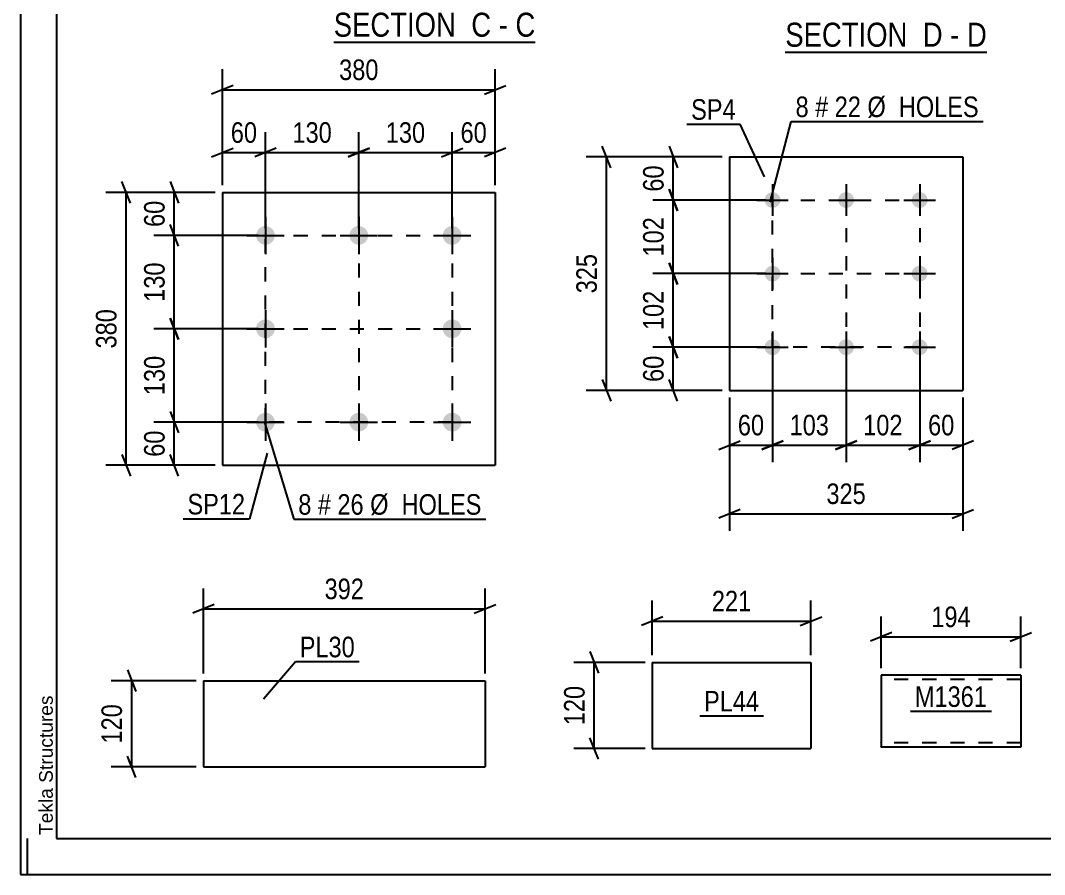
# Model space of a CAD drawing. Header units: millimetres. Extents: x 0 to 841, y 0 to 594.
# Drawn here: x 0 to 142.6, y 0 to 118.9 of the extents above; entities that cross this region are included whole.
import ezdxf

# ---------------------------------------------------------------- set-up
doc = ezdxf.new("R2010")
doc.units = ezdxf.units.MM
doc.linetypes.add('DXK_LINE_DOT2', pattern=[3.9198, 1.9599, -1.9599])
doc.styles.add('Arial', font='arial.ttf', dxfattribs={"height": 0.2})
doc.styles.add('Arial Narrow', font='ARIALN.TTF', dxfattribs={"height": 0.2})

# ---------------------------------------------------------------- blocks, each defined once
blk = doc.blocks.new('Unknown-404166541-1133 - 43006')
at = {"color": 5, "linetype": 'Continuous'}
for p, q in [((0, 594), (0, 0)), ((5, 589), (5, 5)), ((1, 0), (1, 5)), ((5, 5), (836, 5)), ((0, 0), (841, 0))]:
    blk.add_line(p, q, dxfattribs=at)
at = {"color": 174, "linetype": 'Continuous', "style": 'Arial'}
blk.add_text('Tekla Structures', height=1.9102, rotation=90, dxfattribs=at).set_placement((4.5, 5.5))
blk = doc.blocks.new('Unknown-404166541-13 - 2348')
at = {"color": 6, "linetype": 'Continuous'}
blk.add_line((43.64, 115.91), (71.71, 115.91), dxfattribs=at)
at = {"color": 0, "linetype": 'Continuous'}
for points in [[(61.75, 116.66), (61.75, 120.16), (43.64, 120.16), (43.64, 116.66)], [(65.57, 116.66), (65.57, 120.16), (62.8, 120.16), (62.8, 116.66)], [(67.9, 116.66), (67.9, 120.16), (66.62, 120.16), (66.62, 116.66)], [(71.71, 116.66), (71.71, 120.16), (68.95, 120.16), (68.95, 116.66)]]:
    blk.add_wipeout(points, dxfattribs=at)
at = {"color": 7, "linetype": 'Continuous', "style": 'Arial Narrow'}
for s, p in [('SECTION ', (43.64, 116.66)), ('C', (62.8, 116.66)), ('C', (68.95, 116.66)), ('-', (66.62, 116.66))]:
    blk.add_text(s, height=3.34, dxfattribs=at).set_placement(p)
blk = doc.blocks.new('Unknown-404166541-14 - 2135')
at = {"color": 6, "linetype": 'Continuous'}
blk.add_line((106.54, 114.52), (134.61, 114.52), dxfattribs=at)
at = {"color": 0, "linetype": 'Continuous'}
for points in [[(124.64, 115.27), (124.64, 118.77), (106.54, 118.77), (106.54, 115.27)], [(128.46, 115.27), (128.46, 118.77), (125.69, 118.77), (125.69, 115.27)], [(130.79, 115.27), (130.79, 118.77), (129.51, 118.77), (129.51, 115.27)], [(134.61, 115.27), (134.61, 118.77), (131.84, 118.77), (131.84, 115.27)]]:
    blk.add_wipeout(points, dxfattribs=at)
at = {"color": 7, "linetype": 'Continuous', "style": 'Arial Narrow'}
for s, p in [('SECTION ', (106.54, 115.27)), ('D', (125.69, 115.27)), ('D', (131.84, 115.27)), ('-', (129.51, 115.27))]:
    blk.add_text(s, height=3.34, dxfattribs=at).set_placement(p)
blk = doc.blocks.new('Part-404166541-52343 - 52342')
at = {"color": 2, "linetype": 'Continuous'}
for p, q in [((98.76, 99.92), (98.76, 67.42)), ((98.76, 99.92), (131.26, 99.92)), ((131.26, 99.92), (131.26, 67.42)), ((98.76, 67.42), (131.26, 67.42))]:
    blk.add_line(p, q, dxfattribs=at)
blk = doc.blocks.new('Bolt-404166541-52344 - 52342')
at = {"linetype": 'Continuous'}
for points in [[(104.76, 95.02, -1), (104.76, 92.82, -1)], [(115.01, 95.02, -1), (115.01, 92.82, -1)], [(125.26, 95.02, -1), (125.26, 92.82, -1)], [(104.76, 84.77, -1), (104.76, 82.57, -1)], [(125.26, 84.77, -1), (125.26, 82.57, -1)], [(104.76, 74.52, -1), (104.76, 72.32, -1)], [(115.01, 74.52, -1), (115.01, 72.32, -1)], [(125.26, 74.52, -1), (125.26, 72.32, -1)]]:
    blk.add_hatch(color=1, dxfattribs=at).paths.add_polyline_path(points)
at = {"color": 1, "linetype": 'Continuous'}
for p, q in [((104.76, 96.12), (104.76, 91.72)), ((115.01, 96.12), (115.01, 91.72)), ((125.26, 96.12), (125.26, 91.72)), ((102.56, 93.92), (106.96, 93.92)), ((112.81, 93.92), (117.21, 93.92)), ((123.06, 93.92), (127.46, 93.92)), ((104.76, 85.87), (104.76, 81.47)), ((125.26, 85.87), (125.26, 81.47)), ((102.56, 83.67), (106.96, 83.67)), ((123.06, 83.67), (127.46, 83.67)), ((104.76, 75.62), (104.76, 71.22)), ((115.01, 75.62), (115.01, 71.22)), ((125.26, 75.62), (125.26, 71.22)), ((102.56, 73.42), (106.96, 73.42)), ((112.81, 73.42), (117.21, 73.42)), ((123.06, 73.42), (127.46, 73.42))]:
    blk.add_line(p, q, dxfattribs=at)
blk = doc.blocks.new('Part-404166541-52354 - 52353')
at = {"color": 2, "linetype": 'Continuous'}
for p, q in [((25.49, 26.99), (25.49, 14.99)), ((25.49, 26.99), (64.72, 26.99)), ((64.72, 26.99), (64.72, 14.99)), ((25.49, 14.99), (64.72, 14.99))]:
    blk.add_line(p, q, dxfattribs=at)
blk = doc.blocks.new('Part-404166541-52364 - 52363')
at = {"color": 2, "linetype": 'Continuous'}
for p, q in [((88, 29.54), (88, 17.54)), ((88, 29.54), (110.11, 29.54)), ((110.11, 29.54), (110.11, 17.54)), ((88, 17.54), (110.11, 17.54))]:
    blk.add_line(p, q, dxfattribs=at)
blk = doc.blocks.new('Part-404166541-52383 - 52382')
at = {"color": 2, "linetype": 'Continuous'}
for p, q in [((28.13, 94.99), (28.13, 56.99)), ((28.13, 94.99), (66.13, 94.99)), ((66.13, 94.99), (66.13, 56.99)), ((28.13, 56.99), (66.13, 56.99))]:
    blk.add_line(p, q, dxfattribs=at)
blk = doc.blocks.new('Bolt-404166541-52384 - 52382')
at = {"linetype": 'Continuous'}
for points in [[(34.13, 90.29, -1), (34.13, 87.69, -1)], [(47.13, 90.29, -1), (47.13, 87.69, -1)], [(60.13, 90.29, -1), (60.13, 87.69, -1)], [(34.13, 77.29, -1), (34.13, 74.69, -1)], [(60.13, 77.29, -1), (60.13, 74.69, -1)], [(34.13, 64.29, -1), (34.13, 61.69, -1)], [(47.13, 64.29, -1), (47.13, 61.69, -1)], [(60.13, 64.29, -1), (60.13, 61.69, -1)]]:
    blk.add_hatch(color=1, dxfattribs=at).paths.add_polyline_path(points)
at = {"color": 1, "linetype": 'Continuous'}
for p, q in [((34.13, 91.59), (34.13, 86.39)), ((47.13, 91.59), (47.13, 86.39)), ((60.13, 91.59), (60.13, 86.39)), ((31.53, 88.99), (36.73, 88.99)), ((44.53, 88.99), (49.73, 88.99)), ((57.53, 88.99), (62.73, 88.99)), ((34.13, 78.59), (34.13, 73.39)), ((60.13, 78.59), (60.13, 73.39)), ((31.53, 75.99), (36.73, 75.99)), ((57.53, 75.99), (62.73, 75.99)), ((34.13, 65.59), (34.13, 60.39)), ((47.13, 65.59), (47.13, 60.39)), ((60.13, 65.59), (60.13, 60.39)), ((31.53, 62.99), (36.73, 62.99)), ((44.53, 62.99), (49.73, 62.99)), ((57.53, 62.99), (62.73, 62.99))]:
    blk.add_line(p, q, dxfattribs=at)
blk = doc.blocks.new('Part-404166541-52464 - 52463')
at = {"color": 2, "linetype": 'Continuous'}
for p, q in [((139.34, 27.74), (119.9, 27.74)), ((119.9, 27.74), (119.9, 17.83)), ((139.34, 27.74), (139.34, 17.74)), ((119.9, 17.74), (119.9, 17.83)), ((139.34, 17.74), (119.9, 17.74))]:
    blk.add_line(p, q, dxfattribs=at)
at = {"color": 7, "linetype": 'DXK_LINE_DOT2'}
for p, q in [((139.34, 27.14), (119.9, 27.14)), ((119.9, 18.34), (119.9, 18.38)), ((139.34, 18.34), (119.9, 18.34)), ((139.34, 18.34), (139.34, 18.38))]:
    blk.add_line(p, q, dxfattribs=at)
blk = doc.blocks.new('Rectangle-404166541-55006 - 52342')
at = {"color": 1, "linetype": 'DXK_LINE_DOT2'}
blk.add_lwpolyline([(104.76, 93.92), (125.26, 93.92), (125.26, 73.42), (104.76, 73.42), (104.76, 93.92)], close=True, dxfattribs=at)
blk = doc.blocks.new('Rectangle-404166541-54996 - 52382')
at = {"color": 1, "linetype": 'DXK_LINE_DOT2'}
blk.add_lwpolyline([(34.13, 88.99), (60.13, 88.99), (60.13, 62.99), (34.13, 62.99), (34.13, 88.99)], close=True, dxfattribs=at)
blk = doc.blocks.new('Line-404166541-55125 - 52342')
at = {"color": 1, "linetype": 'DXK_LINE_DOT2'}
blk.add_line((115.01, 93.92), (115.01, 73.42), dxfattribs=at)
blk = doc.blocks.new('Line-404166541-55111 - 52382')
at = {"color": 1, "linetype": 'DXK_LINE_DOT2'}
blk.add_line((34.13, 75.99), (60.13, 75.99), dxfattribs=at)
blk = doc.blocks.new('Line-404166541-55132 - 52342')
at = {"color": 1, "linetype": 'DXK_LINE_DOT2'}
blk.add_line((104.76, 83.67), (125.26, 83.67), dxfattribs=at)
blk = doc.blocks.new('Line-404166541-55118 - 52382')
at = {"color": 1, "linetype": 'DXK_LINE_DOT2'}
blk.add_line((47.13, 88.99), (47.13, 62.99), dxfattribs=at)
blk = doc.blocks.new('StraightDimension-404166541-52596 - 52342')
at = {"color": 7, "linetype": 'Continuous'}
for p, q in [((90.34, 101.42), (91.54, 98.42)), ((97.76, 99.92), (88.09, 99.92)), ((90.94, 93.92), (90.94, 99.92)), ((91.54, 92.42), (90.34, 95.42)), ((103.76, 93.92), (88.09, 93.92))]:
    blk.add_line(p, q, dxfattribs=at)
at = {"color": 0}
blk.add_wipeout([(90.19, 99.35), (85.99, 99.35), (85.99, 94.49), (90.19, 94.49)], dxfattribs=at)
at = {"color": 3, "style": 'Arial Narrow'}
blk.add_text('60', height=2.863, rotation=90.0002, dxfattribs=at).set_placement((89.59, 95.09))
blk = doc.blocks.new('StraightDimension-404166541-52597 - 52342')
at = {"color": 7, "linetype": 'Continuous'}
for p, q in [((90.34, 95.42), (91.54, 92.42)), ((103.76, 93.92), (88.09, 93.92)), ((90.94, 83.67), (90.94, 93.92)), ((91.54, 82.17), (90.34, 85.17)), ((103.76, 83.67), (88.09, 83.67))]:
    blk.add_line(p, q, dxfattribs=at)
at = {"color": 0}
blk.add_wipeout([(90.19, 92.14), (85.99, 92.14), (85.99, 85.46), (90.19, 85.46)], dxfattribs=at)
at = {"color": 3, "style": 'Arial Narrow'}
blk.add_text('102', height=2.863, rotation=90.0002, dxfattribs=at).set_placement((89.59, 86.06))
blk = doc.blocks.new('StraightDimension-404166541-52598 - 52342')
at = {"color": 7, "linetype": 'Continuous'}
for p, q in [((90.34, 85.17), (91.54, 82.17)), ((103.76, 83.67), (88.09, 83.67)), ((90.94, 73.42), (90.94, 83.67)), ((91.54, 71.92), (90.34, 74.92)), ((103.76, 73.42), (88.09, 73.42))]:
    blk.add_line(p, q, dxfattribs=at)
at = {"color": 0}
blk.add_wipeout([(90.19, 81.89), (85.99, 81.89), (85.99, 75.21), (90.19, 75.21)], dxfattribs=at)
at = {"color": 3, "style": 'Arial Narrow'}
blk.add_text('102', height=2.863, rotation=90.0002, dxfattribs=at).set_placement((89.59, 75.81))
blk = doc.blocks.new('StraightDimension-404166541-52599 - 52342')
at = {"color": 7, "linetype": 'Continuous'}
for p, q in [((90.34, 74.92), (91.54, 71.92)), ((103.76, 73.42), (88.09, 73.42)), ((90.94, 67.42), (90.94, 73.42)), ((91.54, 65.92), (90.34, 68.92)), ((97.76, 67.42), (88.09, 67.42))]:
    blk.add_line(p, q, dxfattribs=at)
at = {"color": 0}
blk.add_wipeout([(90.19, 72.85), (85.99, 72.85), (85.99, 67.99), (90.19, 67.99)], dxfattribs=at)
at = {"color": 3, "style": 'Arial Narrow'}
blk.add_text('60', height=2.863, rotation=90.0002, dxfattribs=at).set_placement((89.59, 68.59))
blk = doc.blocks.new('StraightDimension-404166541-52612 - 52342')
at = {"color": 7, "linetype": 'Continuous'}
for p, q in [((82.24, 98.42), (81.04, 101.42)), ((97.76, 99.92), (78.79, 99.92)), ((81.64, 67.42), (81.64, 99.92)), ((81.04, 68.92), (82.24, 65.92)), ((97.76, 67.42), (78.79, 67.42))]:
    blk.add_line(p, q, dxfattribs=at)
at = {"color": 0}
blk.add_wipeout([(80.89, 87.02), (76.69, 87.02), (76.69, 80.33), (80.89, 80.33)], dxfattribs=at)
at = {"color": 3, "style": 'Arial Narrow'}
blk.add_text('325', height=2.863, rotation=90.0002, dxfattribs=at).set_placement((80.29, 80.93))
blk = doc.blocks.new('StraightDimension-404166541-52616 - 52342')
at = {"color": 7, "linetype": 'Continuous'}
for p, q in [((125.26, 72.42), (125.26, 57.4)), ((131.26, 66.42), (131.26, 57.4)), ((123.76, 59.2), (126.76, 60.4)), ((132.76, 60.4), (129.76, 59.2)), ((125.26, 59.8), (131.26, 59.8))]:
    blk.add_line(p, q, dxfattribs=at)
at = {"color": 0}
blk.add_wipeout([(130.69, 60.55), (130.69, 64.75), (125.83, 64.75), (125.83, 60.55)], dxfattribs=at)
at = {"color": 3, "style": 'Arial Narrow'}
blk.add_text('60', height=2.863, dxfattribs=at).set_placement((126.43, 61.15))
blk = doc.blocks.new('StraightDimension-404166541-52617 - 52342')
at = {"color": 7, "linetype": 'Continuous'}
for p, q in [((115.01, 72.42), (115.01, 57.4)), ((125.26, 72.42), (125.26, 57.4)), ((113.51, 59.2), (116.51, 60.4)), ((126.76, 60.4), (123.76, 59.2)), ((115.01, 59.8), (125.26, 59.8))]:
    blk.add_line(p, q, dxfattribs=at)
at = {"color": 0}
blk.add_wipeout([(123.48, 60.55), (123.48, 64.75), (116.79, 64.75), (116.79, 60.55)], dxfattribs=at)
at = {"color": 3, "style": 'Arial Narrow'}
blk.add_text('102', height=2.863, dxfattribs=at).set_placement((117.39, 61.15))
blk = doc.blocks.new('StraightDimension-404166541-52618 - 52342')
at = {"color": 7, "linetype": 'Continuous'}
for p, q in [((104.76, 72.42), (104.76, 57.4)), ((115.01, 72.42), (115.01, 57.4)), ((103.26, 59.2), (106.26, 60.4)), ((116.51, 60.4), (113.51, 59.2)), ((104.76, 59.8), (115.01, 59.8))]:
    blk.add_line(p, q, dxfattribs=at)
at = {"color": 0}
blk.add_wipeout([(113.23, 60.55), (113.23, 64.75), (106.54, 64.75), (106.54, 60.55)], dxfattribs=at)
at = {"color": 3, "style": 'Arial Narrow'}
blk.add_text('103', height=2.863, dxfattribs=at).set_placement((107.14, 61.15))
blk = doc.blocks.new('StraightDimension-404166541-52619 - 52342')
at = {"color": 7, "linetype": 'Continuous'}
for p, q in [((104.76, 72.42), (104.76, 57.4)), ((98.76, 66.42), (98.76, 57.4)), ((97.26, 59.2), (100.26, 60.4)), ((106.26, 60.4), (103.26, 59.2)), ((98.76, 59.8), (104.76, 59.8))]:
    blk.add_line(p, q, dxfattribs=at)
at = {"color": 0}
blk.add_wipeout([(104.19, 60.55), (104.19, 64.75), (99.33, 64.75), (99.33, 60.55)], dxfattribs=at)
at = {"color": 3, "style": 'Arial Narrow'}
blk.add_text('60', height=2.863, dxfattribs=at).set_placement((99.93, 61.15))
blk = doc.blocks.new('StraightDimension-404166541-52632 - 52342')
at = {"color": 7, "linetype": 'Continuous'}
for p, q in [((98.76, 66.42), (98.76, 47.84)), ((131.26, 66.42), (131.26, 47.84)), ((100.26, 50.84), (97.26, 49.64)), ((98.76, 50.24), (131.26, 50.24)), ((129.76, 49.64), (132.76, 50.84))]:
    blk.add_line(p, q, dxfattribs=at)
at = {"color": 0}
blk.add_wipeout([(118.35, 50.99), (118.35, 55.19), (111.67, 55.19), (111.67, 50.99)], dxfattribs=at)
at = {"color": 3, "style": 'Arial Narrow'}
blk.add_text('325', height=2.863, dxfattribs=at).set_placement((112.27, 51.59))
blk = doc.blocks.new('StraightDimension-404166541-52636 - 52353')
at = {"color": 7, "linetype": 'Continuous'}
for p, q in [((14.89, 28.49), (16.09, 25.49)), ((24.49, 26.99), (12.64, 26.99)), ((15.49, 14.99), (15.49, 26.99)), ((16.09, 13.49), (14.89, 16.49)), ((24.49, 14.99), (12.64, 14.99))]:
    blk.add_line(p, q, dxfattribs=at)
at = {"color": 0}
blk.add_wipeout([(14.74, 24.33), (10.54, 24.33), (10.54, 17.64), (14.74, 17.64)], dxfattribs=at)
at = {"color": 3, "style": 'Arial Narrow'}
blk.add_text('120', height=2.863, rotation=90.0002, dxfattribs=at).set_placement((14.14, 18.24))
blk = doc.blocks.new('StraightDimension-404166541-52640 - 52353')
at = {"color": 7, "linetype": 'Continuous'}
for p, q in [((25.49, 27.99), (25.49, 39.84)), ((64.72, 27.99), (64.72, 39.84)), ((26.99, 37.59), (23.99, 36.39)), ((63.22, 36.39), (66.22, 37.59)), ((25.49, 36.99), (64.72, 36.99))]:
    blk.add_line(p, q, dxfattribs=at)
at = {"color": 0}
blk.add_wipeout([(48.44, 37.74), (48.44, 41.94), (41.76, 41.94), (41.76, 37.74)], dxfattribs=at)
at = {"color": 3, "style": 'Arial Narrow'}
blk.add_text('392', height=2.863, dxfattribs=at).set_placement((42.36, 38.34))
blk = doc.blocks.new('StraightDimension-404166541-52644 - 52363')
at = {"color": 7, "linetype": 'Continuous'}
for p, q in [((79.33, 31.04), (80.53, 28.04)), ((87, 29.54), (77.08, 29.54)), ((79.93, 17.54), (79.93, 29.54)), ((80.53, 16.04), (79.33, 19.04)), ((87, 17.54), (77.08, 17.54))]:
    blk.add_line(p, q, dxfattribs=at)
at = {"color": 0}
blk.add_wipeout([(79.18, 26.88), (74.98, 26.88), (74.98, 20.19), (79.18, 20.19)], dxfattribs=at)
at = {"color": 3, "style": 'Arial Narrow'}
blk.add_text('120', height=2.863, rotation=90.0002, dxfattribs=at).set_placement((78.58, 20.79))
blk = doc.blocks.new('StraightDimension-404166541-52648 - 52363')
at = {"color": 7, "linetype": 'Continuous'}
for p, q in [((88, 30.54), (88, 38.14)), ((110.11, 30.54), (110.11, 38.14)), ((89.5, 35.89), (86.5, 34.69)), ((108.61, 34.69), (111.61, 35.89)), ((88, 35.29), (110.11, 35.29))]:
    blk.add_line(p, q, dxfattribs=at)
at = {"color": 0}
blk.add_wipeout([(102.4, 36.04), (102.4, 40.24), (95.71, 40.24), (95.71, 36.04)], dxfattribs=at)
at = {"color": 3, "style": 'Arial Narrow'}
blk.add_text('221', height=2.863, dxfattribs=at).set_placement((96.31, 36.64))
blk = doc.blocks.new('StraightDimension-404166541-52660 - 52382')
at = {"color": 7, "linetype": 'Continuous'}
for p, q in [((20.83, 96.49), (22.03, 93.49)), ((27.13, 94.99), (18.58, 94.99)), ((21.43, 88.99), (21.43, 94.99)), ((22.03, 87.49), (20.83, 90.49)), ((33.13, 88.99), (18.58, 88.99))]:
    blk.add_line(p, q, dxfattribs=at)
at = {"color": 0}
blk.add_wipeout([(20.68, 94.42), (16.48, 94.42), (16.48, 89.57), (20.68, 89.57)], dxfattribs=at)
at = {"color": 3, "style": 'Arial Narrow'}
blk.add_text('60', height=2.863, rotation=90.0002, dxfattribs=at).set_placement((20.08, 90.17))
blk = doc.blocks.new('StraightDimension-404166541-52661 - 52382')
at = {"color": 7, "linetype": 'Continuous'}
for p, q in [((22.03, 87.49), (20.83, 90.49)), ((33.13, 88.99), (18.58, 88.99)), ((21.43, 75.99), (21.43, 88.99)), ((20.83, 77.49), (22.03, 74.49)), ((33.13, 75.99), (18.58, 75.99))]:
    blk.add_line(p, q, dxfattribs=at)
at = {"color": 0}
blk.add_wipeout([(20.68, 85.84), (16.48, 85.84), (16.48, 79.15), (20.68, 79.15)], dxfattribs=at)
at = {"color": 3, "style": 'Arial Narrow'}
blk.add_text('130', height=2.863, rotation=90.0002, dxfattribs=at).set_placement((20.08, 79.75))
blk = doc.blocks.new('StraightDimension-404166541-52662 - 52382')
at = {"color": 7, "linetype": 'Continuous'}
for p, q in [((22.03, 74.49), (20.83, 77.49)), ((33.13, 75.99), (18.58, 75.99)), ((21.43, 62.99), (21.43, 75.99)), ((20.83, 64.49), (22.03, 61.49)), ((33.13, 62.99), (18.58, 62.99))]:
    blk.add_line(p, q, dxfattribs=at)
at = {"color": 0}
blk.add_wipeout([(20.68, 72.84), (16.48, 72.84), (16.48, 66.15), (20.68, 66.15)], dxfattribs=at)
at = {"color": 3, "style": 'Arial Narrow'}
blk.add_text('130', height=2.863, rotation=90.0002, dxfattribs=at).set_placement((20.08, 66.75))
blk = doc.blocks.new('StraightDimension-404166541-52663 - 52382')
at = {"color": 7, "linetype": 'Continuous'}
for p, q in [((20.83, 64.49), (22.03, 61.49)), ((33.13, 62.99), (18.58, 62.99)), ((21.43, 56.99), (21.43, 62.99)), ((22.03, 55.49), (20.83, 58.49)), ((27.13, 56.99), (18.58, 56.99))]:
    blk.add_line(p, q, dxfattribs=at)
at = {"color": 0}
blk.add_wipeout([(20.68, 62.42), (16.48, 62.42), (16.48, 57.57), (20.68, 57.57)], dxfattribs=at)
at = {"color": 3, "style": 'Arial Narrow'}
blk.add_text('60', height=2.863, rotation=90.0002, dxfattribs=at).set_placement((20.08, 58.17))
blk = doc.blocks.new('StraightDimension-404166541-52676 - 52382')
at = {"color": 7, "linetype": 'Continuous'}
for p, q in [((15.32, 93.49), (14.12, 96.49)), ((27.13, 94.99), (11.87, 94.99)), ((14.72, 56.99), (14.72, 94.99)), ((14.12, 58.49), (15.32, 55.49)), ((27.13, 56.99), (11.87, 56.99))]:
    blk.add_line(p, q, dxfattribs=at)
at = {"color": 0}
blk.add_wipeout([(13.97, 79.34), (9.77, 79.34), (9.77, 72.65), (13.97, 72.65)], dxfattribs=at)
at = {"color": 3, "style": 'Arial Narrow'}
blk.add_text('380', height=2.863, rotation=90.0002, dxfattribs=at).set_placement((13.37, 73.25))
blk = doc.blocks.new('StraightDimension-404166541-52680 - 52382')
at = {"color": 7, "linetype": 'Continuous'}
for p, q in [((60.13, 89.99), (60.13, 103.39)), ((66.13, 95.99), (66.13, 103.39)), ((58.63, 99.94), (61.63, 101.14)), ((60.13, 100.54), (66.13, 100.54)), ((67.63, 101.14), (64.63, 99.94))]:
    blk.add_line(p, q, dxfattribs=at)
at = {"color": 0}
blk.add_wipeout([(65.56, 101.29), (65.56, 105.49), (60.7, 105.49), (60.7, 101.29)], dxfattribs=at)
at = {"color": 3, "style": 'Arial Narrow'}
blk.add_text('60', height=2.863, dxfattribs=at).set_placement((61.3, 101.89))
blk = doc.blocks.new('StraightDimension-404166541-52681 - 52382')
at = {"color": 7, "linetype": 'Continuous'}
for p, q in [((47.13, 89.99), (47.13, 103.39)), ((60.13, 89.99), (60.13, 103.39)), ((48.63, 101.14), (45.63, 99.94)), ((47.13, 100.54), (60.13, 100.54)), ((58.63, 99.94), (61.63, 101.14))]:
    blk.add_line(p, q, dxfattribs=at)
at = {"color": 0}
blk.add_wipeout([(56.97, 101.29), (56.97, 105.49), (50.29, 105.49), (50.29, 101.29)], dxfattribs=at)
at = {"color": 3, "style": 'Arial Narrow'}
blk.add_text('130', height=2.863, dxfattribs=at).set_placement((50.89, 101.89))
blk = doc.blocks.new('StraightDimension-404166541-52682 - 52382')
at = {"color": 7, "linetype": 'Continuous'}
for p, q in [((34.13, 89.99), (34.13, 103.39)), ((47.13, 89.99), (47.13, 103.39)), ((35.63, 101.14), (32.63, 99.94)), ((34.13, 100.54), (47.13, 100.54)), ((45.63, 99.94), (48.63, 101.14))]:
    blk.add_line(p, q, dxfattribs=at)
at = {"color": 0}
blk.add_wipeout([(43.97, 101.29), (43.97, 105.49), (37.29, 105.49), (37.29, 101.29)], dxfattribs=at)
at = {"color": 3, "style": 'Arial Narrow'}
blk.add_text('130', height=2.863, dxfattribs=at).set_placement((37.89, 101.89))
blk = doc.blocks.new('StraightDimension-404166541-52683 - 52382')
at = {"color": 7, "linetype": 'Continuous'}
for p, q in [((28.13, 95.99), (28.13, 103.39)), ((34.13, 89.99), (34.13, 103.39)), ((26.63, 99.94), (29.63, 101.14)), ((28.13, 100.54), (34.13, 100.54)), ((35.63, 101.14), (32.63, 99.94))]:
    blk.add_line(p, q, dxfattribs=at)
at = {"color": 0}
blk.add_wipeout([(33.56, 101.29), (33.56, 105.49), (28.7, 105.49), (28.7, 101.29)], dxfattribs=at)
at = {"color": 3, "style": 'Arial Narrow'}
blk.add_text('60', height=2.863, dxfattribs=at).set_placement((29.3, 101.89))
blk = doc.blocks.new('StraightDimension-404166541-52696 - 52382')
at = {"color": 7, "linetype": 'Continuous'}
for p, q in [((28.13, 95.99), (28.13, 112.13)), ((66.13, 95.99), (66.13, 112.13)), ((29.63, 109.88), (26.63, 108.68)), ((64.63, 108.68), (67.63, 109.88)), ((28.13, 109.28), (66.13, 109.28))]:
    blk.add_line(p, q, dxfattribs=at)
at = {"color": 0}
blk.add_wipeout([(50.47, 110.03), (50.47, 114.23), (43.79, 114.23), (43.79, 110.03)], dxfattribs=at)
at = {"color": 3, "style": 'Arial Narrow'}
blk.add_text('380', height=2.863, dxfattribs=at).set_placement((44.39, 110.63))
blk = doc.blocks.new('StraightDimension-404166541-52732 - 52463')
at = {"color": 7, "linetype": 'Continuous'}
for p, q in [((119.9, 28.74), (119.9, 35.95)), ((139.34, 28.74), (139.34, 35.95)), ((121.4, 33.7), (118.4, 32.5)), ((119.9, 33.1), (139.34, 33.1)), ((137.84, 32.5), (140.84, 33.7))]:
    blk.add_line(p, q, dxfattribs=at)
at = {"color": 0}
blk.add_wipeout([(132.96, 33.85), (132.96, 38.05), (126.28, 38.05), (126.28, 33.85)], dxfattribs=at)
at = {"color": 3, "style": 'Arial Narrow'}
blk.add_text('194', height=2.863, dxfattribs=at).set_placement((126.88, 34.45))
blk = doc.blocks.new('Mark-404166541-52958 - 52342')
at = {"color": 0}
for points in [[(109.8, 105.47), (109.8, 108.47), (107.97, 108.47), (107.97, 105.47)], [(112.52, 105.47), (112.52, 108.47), (110.7, 108.47), (110.7, 105.47)], [(117.08, 105.47), (117.08, 108.47), (113.42, 108.47), (113.42, 105.47)], [(133.51, 105.47), (133.51, 108.47), (117.98, 108.47), (117.98, 105.47)]]:
    blk.add_wipeout(points, dxfattribs=at)
for points in [[(109.8, 105.47), (109.8, 108.47), (107.97, 108.47), (107.97, 105.47)], [(112.52, 105.47), (112.52, 108.47), (110.7, 108.47), (110.7, 105.47)], [(117.08, 105.47), (117.08, 108.47), (113.42, 108.47), (113.42, 105.47)], [(133.51, 105.47), (133.51, 108.47), (117.98, 108.47), (117.98, 105.47)]]:
    blk.add_wipeout(points, dxfattribs=at)
at = {"color": 7, "linetype": 'Continuous'}
for p, q in [((104.45, 93.63), (107.37, 104.87)), ((107.37, 104.87), (134.11, 104.87))]:
    blk.add_line(p, q, dxfattribs=at)
at = {"color": 3, "style": 'Arial Narrow'}
for s, height, p in [('Ø  HOLES', 2.863, (117.98, 105.47)), ('8', 2.86, (107.97, 105.47)), ('#', 2.86, (110.7, 105.47)), ('22', 2.863, (113.42, 105.47))]:
    blk.add_text(s, height=height, dxfattribs=at).set_placement(p)
blk = doc.blocks.new('Mark-404166541-52955 - 52342')
at = {"color": 0}
blk.add_wipeout([(99.63, 105.1), (99.63, 108.1), (93.42, 108.1), (93.42, 105.1)], dxfattribs=at)
blk.add_wipeout([(99.63, 105.1), (99.63, 108.1), (93.42, 108.1), (93.42, 105.1)], dxfattribs=at)
at = {"color": 30, "linetype": 'Continuous'}
for p in [(92.82, 104.5), (103.66, 97.14)]:
    blk.add_line(p, (100.23, 104.5), dxfattribs=at)
at = {"color": 3, "style": 'Arial Narrow'}
blk.add_text('SP4', height=2.863, dxfattribs=at).set_placement((93.42, 105.1))
blk = doc.blocks.new('Mark-404166541-52959 - 52353')
at = {"color": 0}
blk.add_wipeout([(46.58, 30.25), (46.58, 33.25), (38.9, 33.25), (38.9, 30.25)], dxfattribs=at)
blk.add_wipeout([(46.58, 30.25), (46.58, 33.25), (38.9, 33.25), (38.9, 30.25)], dxfattribs=at)
at = {"color": 30, "linetype": 'Continuous'}
for p, q in [((33.83, 24.46), (38.3, 29.65)), ((38.3, 29.65), (47.18, 29.65))]:
    blk.add_line(p, q, dxfattribs=at)
at = {"color": 3, "style": 'Arial Narrow'}
blk.add_text('PL30', height=2.863, dxfattribs=at).set_placement((38.9, 30.25))
blk = doc.blocks.new('Mark-404166541-52962 - 52363')
at = {"color": 0}
blk.add_wipeout([(102.89, 22.7), (102.89, 25.7), (95.22, 25.7), (95.22, 22.7)], dxfattribs=at)
blk.add_wipeout([(102.89, 22.7), (102.89, 25.7), (95.22, 25.7), (95.22, 22.7)], dxfattribs=at)
at = {"color": 30, "linetype": 'Continuous'}
blk.add_line((94.62, 22.1), (103.49, 22.1), dxfattribs=at)
at = {"color": 3, "style": 'Arial Narrow'}
blk.add_text('PL44', height=2.863, dxfattribs=at).set_placement((95.22, 22.7))
blk = doc.blocks.new('Mark-404166541-52965 - 52382')
at = {"color": 0}
for points in [[(40.52, 50.1), (40.52, 53.1), (38.7, 53.1), (38.7, 50.1)], [(43.25, 50.1), (43.25, 53.1), (41.42, 53.1), (41.42, 50.1)], [(47.81, 50.1), (47.81, 53.1), (44.15, 53.1), (44.15, 50.1)], [(64.24, 50.1), (64.24, 53.1), (48.71, 53.1), (48.71, 50.1)]]:
    blk.add_wipeout(points, dxfattribs=at)
for points in [[(40.52, 50.1), (40.52, 53.1), (38.7, 53.1), (38.7, 50.1)], [(43.25, 50.1), (43.25, 53.1), (41.42, 53.1), (41.42, 50.1)], [(47.81, 50.1), (47.81, 53.1), (44.15, 53.1), (44.15, 50.1)], [(64.24, 50.1), (64.24, 53.1), (48.71, 53.1), (48.71, 50.1)]]:
    blk.add_wipeout(points, dxfattribs=at)
at = {"color": 7, "linetype": 'Continuous'}
for p, q in [((33.95, 63.13), (38.1, 49.5)), ((38.1, 49.5), (64.84, 49.5))]:
    blk.add_line(p, q, dxfattribs=at)
at = {"color": 3, "style": 'Arial Narrow'}
for s, height, p in [('8', 2.86, (38.7, 50.1)), ('#', 2.86, (41.42, 50.1)), ('26', 2.863, (44.15, 50.1)), ('Ø  HOLES', 2.863, (48.71, 50.1))]:
    blk.add_text(s, height=height, dxfattribs=at).set_placement(p)
blk = doc.blocks.new('Mark-404166541-53891 - 52382')
at = {"color": 0}
blk.add_wipeout([(31.3, 50.14), (31.3, 53.14), (23.26, 53.14), (23.26, 50.14)], dxfattribs=at)
blk.add_wipeout([(31.3, 50.14), (31.3, 53.14), (23.26, 53.14), (23.26, 50.14)], dxfattribs=at)
at = {"color": 30, "linetype": 'Continuous'}
for p in [(34.34, 58.66), (22.66, 49.54)]:
    blk.add_line(p, (31.9, 49.54), dxfattribs=at)
at = {"color": 3, "style": 'Arial Narrow'}
blk.add_text('SP12', height=2.863, dxfattribs=at).set_placement((23.26, 50.14))
blk = doc.blocks.new('Mark-404166541-52972 - 52463')
at = {"color": 0}
blk.add_wipeout([(134.65, 23.34), (134.65, 26.34), (124.59, 26.34), (124.59, 23.34)], dxfattribs=at)
blk.add_wipeout([(134.65, 23.34), (134.65, 26.34), (124.59, 26.34), (124.59, 23.34)], dxfattribs=at)
at = {"color": 30, "linetype": 'Continuous'}
blk.add_line((123.99, 22.74), (135.25, 22.74), dxfattribs=at)
at = {"color": 3, "style": 'Arial Narrow'}
blk.add_text('M1361', height=2.863, dxfattribs=at).set_placement((124.59, 23.34))

msp = doc.modelspace()

# ---------------------------------------------------------------- block references
for name in ['Unknown-404166541-1133 - 43006', 'Part-404166541-52343 - 52342', 'Bolt-404166541-52344 - 52342', 'Part-404166541-52383 - 52382', 'Rectangle-404166541-55006 - 52342', 'Line-404166541-55125 - 52342', 'Bolt-404166541-52384 - 52382', 'Rectangle-404166541-54996 - 52382', 'Line-404166541-55118 - 52382', 'Line-404166541-55132 - 52342', 'Line-404166541-55111 - 52382', 'Part-404166541-52364 - 52363', 'Part-404166541-52464 - 52463', 'Part-404166541-52354 - 52353']:
    msp.add_blockref(name, (0, 0))

# ---------------------------------------------------------------- next in the draw order: block references
for name in ['Unknown-404166541-13 - 2348', 'Unknown-404166541-14 - 2135', 'StraightDimension-404166541-52680 - 52382', 'StraightDimension-404166541-52596 - 52342', 'StraightDimension-404166541-52660 - 52382', 'StraightDimension-404166541-52616 - 52342', 'Mark-404166541-52965 - 52382', 'StraightDimension-404166541-52732 - 52463', 'StraightDimension-404166541-52644 - 52363', 'StraightDimension-404166541-52636 - 52353', 'Mark-404166541-52962 - 52363', 'Mark-404166541-52972 - 52463']:
    msp.add_blockref(name, (0, 0))

# ---------------------------------------------------------------- next in the draw order: block references
for name in ['StraightDimension-404166541-52681 - 52382', 'StraightDimension-404166541-52597 - 52342', 'StraightDimension-404166541-52661 - 52382', 'StraightDimension-404166541-52617 - 52342', 'StraightDimension-404166541-52640 - 52353', 'StraightDimension-404166541-52648 - 52363']:
    msp.add_blockref(name, (0, 0))

# ---------------------------------------------------------------- next in the draw order: block references
for name in ['Mark-404166541-52958 - 52342', 'StraightDimension-404166541-52682 - 52382', 'StraightDimension-404166541-52598 - 52342', 'StraightDimension-404166541-52662 - 52382', 'Mark-404166541-52959 - 52353']:
    msp.add_blockref(name, (0, 0))

# ---------------------------------------------------------------- next in the draw order: block references
for name in ['StraightDimension-404166541-52599 - 52342', 'StraightDimension-404166541-52663 - 52382']:
    msp.add_blockref(name, (0, 0))

# ---------------------------------------------------------------- next in the draw order: block references
for name in ['StraightDimension-404166541-52612 - 52342', 'StraightDimension-404166541-52676 - 52382', 'StraightDimension-404166541-52618 - 52342']:
    msp.add_blockref(name, (0, 0))

# ---------------------------------------------------------------- next in the draw order: block references
for name in ['Mark-404166541-52955 - 52342', 'StraightDimension-404166541-52683 - 52382', 'StraightDimension-404166541-52619 - 52342', 'Mark-404166541-53891 - 52382']:
    msp.add_blockref(name, (0, 0))

# ---------------------------------------------------------------- next in the draw order: block references
for name in ['StraightDimension-404166541-52696 - 52382', 'StraightDimension-404166541-52632 - 52342']:
    msp.add_blockref(name, (0, 0))

doc.saveas('drawing.dxf')
